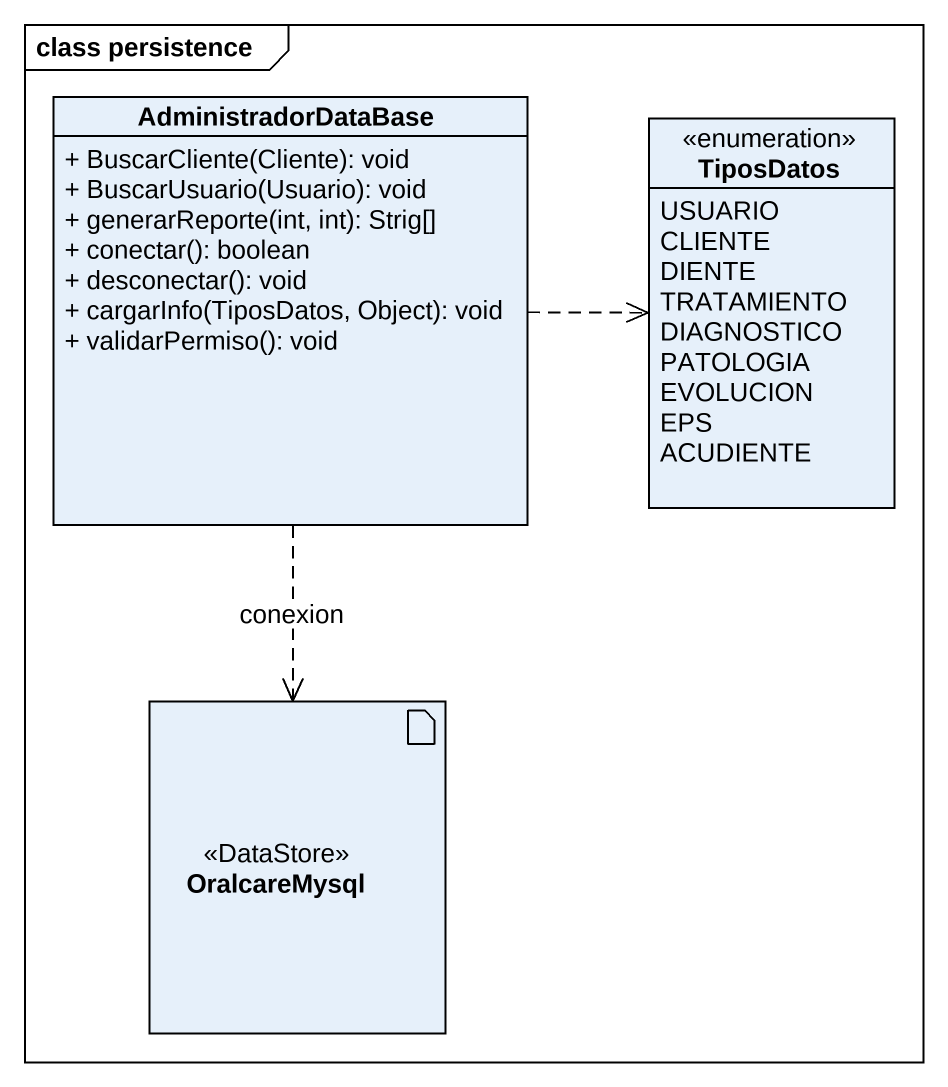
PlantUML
@startuml
mainframe class persistence
allowmixing
hide circle
hide empty members
skinparam classAttributeIconSize 0
class AdministradorDataBase {
  + BuscarCliente(Cliente): void
  + BuscarUsuario(Usuario): void
  + generarReporte(int, int): Strig[]
  + conectar(): boolean
  + desconectar(): void
  + cargarInfo(TiposDatos, Object): void
  + validarPermiso(): void
}
enum TiposDatos {
  USUARIO
  CLIENTE
  DIENTE
  TRATAMIENTO
  DIAGNOSTICO
  PATOLOGIA
  EVOLUCION
  EPS
  ACUDIENTE
}
artifact OralcareMysql <<DataStore>>
AdministradorDataBase .right.> TiposDatos
AdministradorDataBase ..> OralcareMysql : conexion
@enduml
